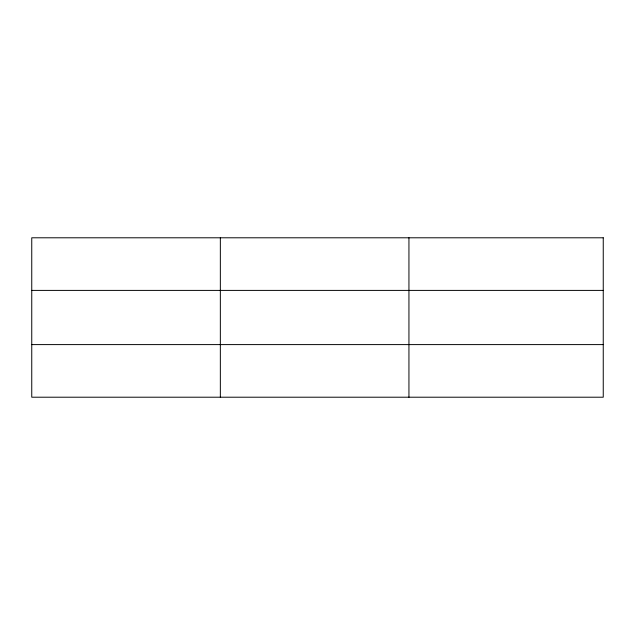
<?xml version="1.0" encoding="UTF-8"?>
<svg xmlns="http://www.w3.org/2000/svg" width="635" height="635" viewBox="0 0 635 635"><rect width="100%" height="100%" fill="white"/><g stroke="black" fill="none" stroke-linecap="round" stroke-linejoin="round"><path stroke-width="0.95" d="M220.345 397.208L220.345 237.792M408.94 397.208L408.94 237.792M31.75 290.401L603.25 290.401M31.75 344.599L603.25 344.599M603.25 237.792L603.25 397.208L31.75 397.208L31.75 237.792L603.25 237.792"/></g></svg>
